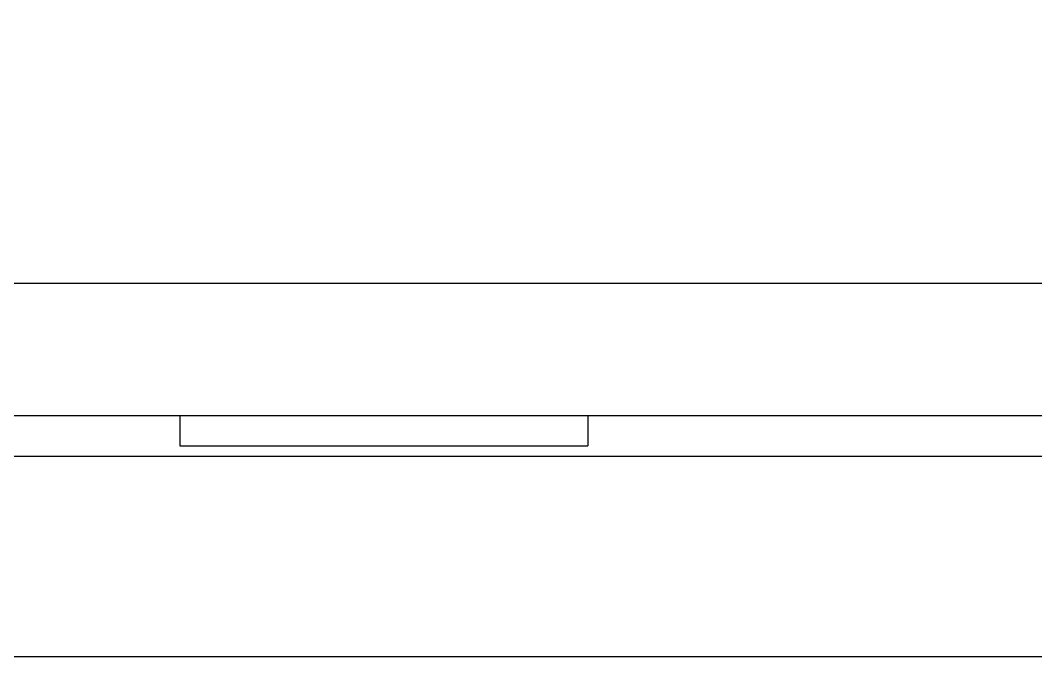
# Model space of a CAD drawing. Header units: millimetres. Extents: x 1501 to 1005769, y -4294 to 6793.
# Drawn here: x 549585 to 554817, y -2145 to 1133 of the extents above; entities that cross this region are included whole.
import ezdxf

# ---------------------------------------------------------------- set-up
doc = ezdxf.new("R2010")
doc.units = ezdxf.units.MM

# ---------------------------------------------------------------- blocks, each defined once
blk = doc.blocks.new('가람160527-731MAR싱글휴지걸이 브라켓')
for p, q in [((1323.166, -203.833), (1063.166, -203.833)), ((1058.166, -242.683), (1328.166, -242.683)), ((1163.416, -242.683), (1163.416, -251.683)), ((1167.916, -242.683), (1167.916, -251.683)), ((1163.416, -251.683), (1167.916, -251.683)), ((1058.166, -254.683), (1328.166, -254.683))]:
    blk.add_line(p, q)
at = {"color": 6}
blk.add_lwpolyline([(1014.995, 99.505), (1403.431, 99.505), (1403.431, -313.833), (1014.995, -313.833)], close=True, dxfattribs=at)

msp = doc.modelspace()

# ---------------------------------------------------------------- block references
at = {"color": 5, "lineweight": -3, "xscale": 467.2848078587122, "yscale": 17.47005447035554, "zscale": 467.2848078587122}
msp.add_blockref('가람160527-731MAR싱글휴지걸이 브라켓', (6760.217, 3337.708), dxfattribs=at)

doc.saveas('drawing.dxf')
